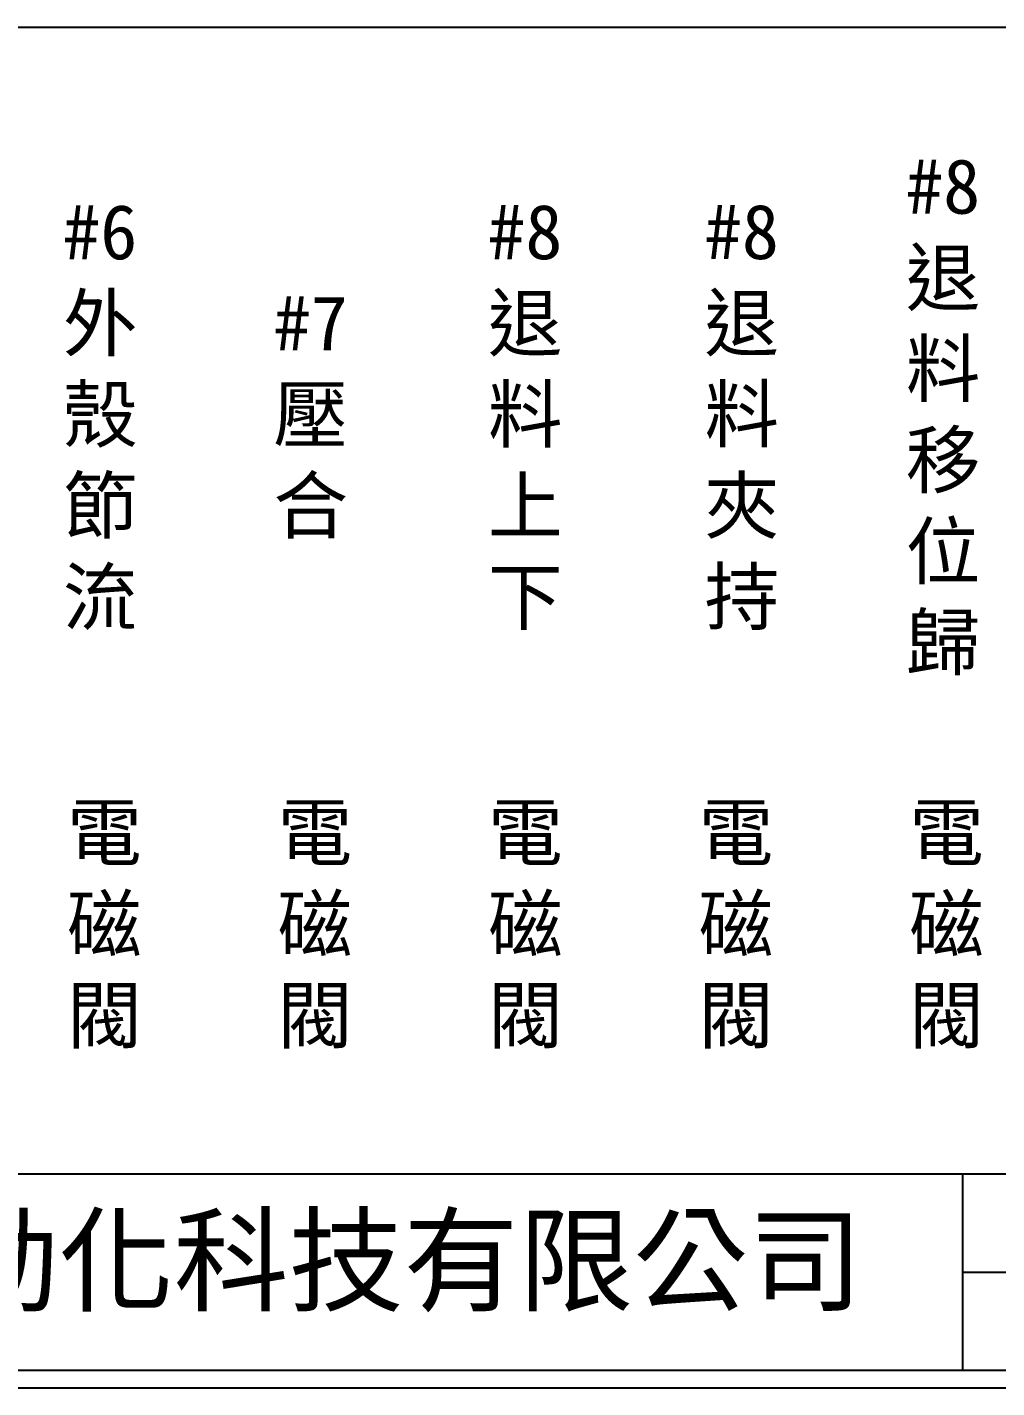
# Model space of a CAD drawing. Extents: x 926 to 1213, y 3 to 207.
# Drawn here: x 994.8 to 1063.9, y 3 to 100 of the extents above; entities that cross this region are included whole.
import ezdxf

# ---------------------------------------------------------------- set-up
doc = ezdxf.new("R2010")
doc.units = 0
doc.layers.add('圖框層', color=7, linetype='CONTINUOUS')
doc.layers.add('標尺寸層', color=3, linetype='CONTINUOUS')
doc.styles.add('CNS', font='romanc.shx', dxfattribs={"bigfont": 'chineset.shx'})
doc.styles.add('STSL', font='KAIU.TTF')

msp = doc.modelspace()

# ---------------------------------------------------------------- linework, layer by layer
at = {"layer": '圖框層', "color": 7}
for p, q in [((926.992, 18.25), (1211.493, 18.25)), ((1061.493, 4.25), (1061.493, 18.25)), ((1061.493, 11.25), (1211.493, 11.25)), ((926.992, 4.25), (1211.493, 4.25)), ((925.742, 3), (1212.742, 3))]:
    msp.add_line(p, q, dxfattribs=at)
at = {"layer": '標尺寸層', "color": 7}
msp.add_line((930.49, 99.958), (1208.361, 99.958), dxfattribs=at)

# ---------------------------------------------------------------- texts
at = {"layer": '圖框層', "color": 4, "style": 'STSL'}
msp.add_text('泓陞自動化科技有限公司', height=6, dxfattribs=at).set_placement((964.346, 9.076))
at = {"layer": '標尺寸層', "color": 7, "char_height": 3.9, "attachment_point": 5, "style": 'CNS'}
for s, insert, width in [('{\\fDFKai-SB|b0|i0|c136|p65;#8\\P退料移位歸}', (1060.077, 72.165), 2.84806), ('{\\fDFKai-SB|b0|i0|c136|p65;#6外殼節流}', (1000.019, 72.165), 2.84806), ('{\\fDFKai-SB|b0|i0|c136|p65;#8\\P退料上下}', (1030.307, 72.165), 2.84806), ('{\\fDFKai-SB|b0|i0|c136|p65;#8\\P退料夾持}', (1045.733, 72.165), 2.84806), ('{\\fDFKai-SB|b0|i0|c136|p65;#7\\P壓合}', (1015.019, 72.165), 2.84806), ('{\\fDFKai-SB|b0|i0|c136|p65;電磁閥}', (1000.32, 35.841), 8.6627), ('{\\fDFKai-SB|b0|i0|c136|p65;電磁閥}', (1015.32, 35.841), 8.6627), ('{\\fDFKai-SB|b0|i0|c136|p65;電磁閥}', (1030.32, 35.841), 8.6627), ('{\\fDFKai-SB|b0|i0|c136|p65;電磁閥}', (1045.32, 35.841), 8.6627), ('{\\fDFKai-SB|b0|i0|c136|p65;電磁閥}', (1060.32, 35.841), 8.6627)]:
    msp.add_mtext(s, dxfattribs=dict(at, insert=insert, width=width))

doc.saveas('drawing.dxf')
